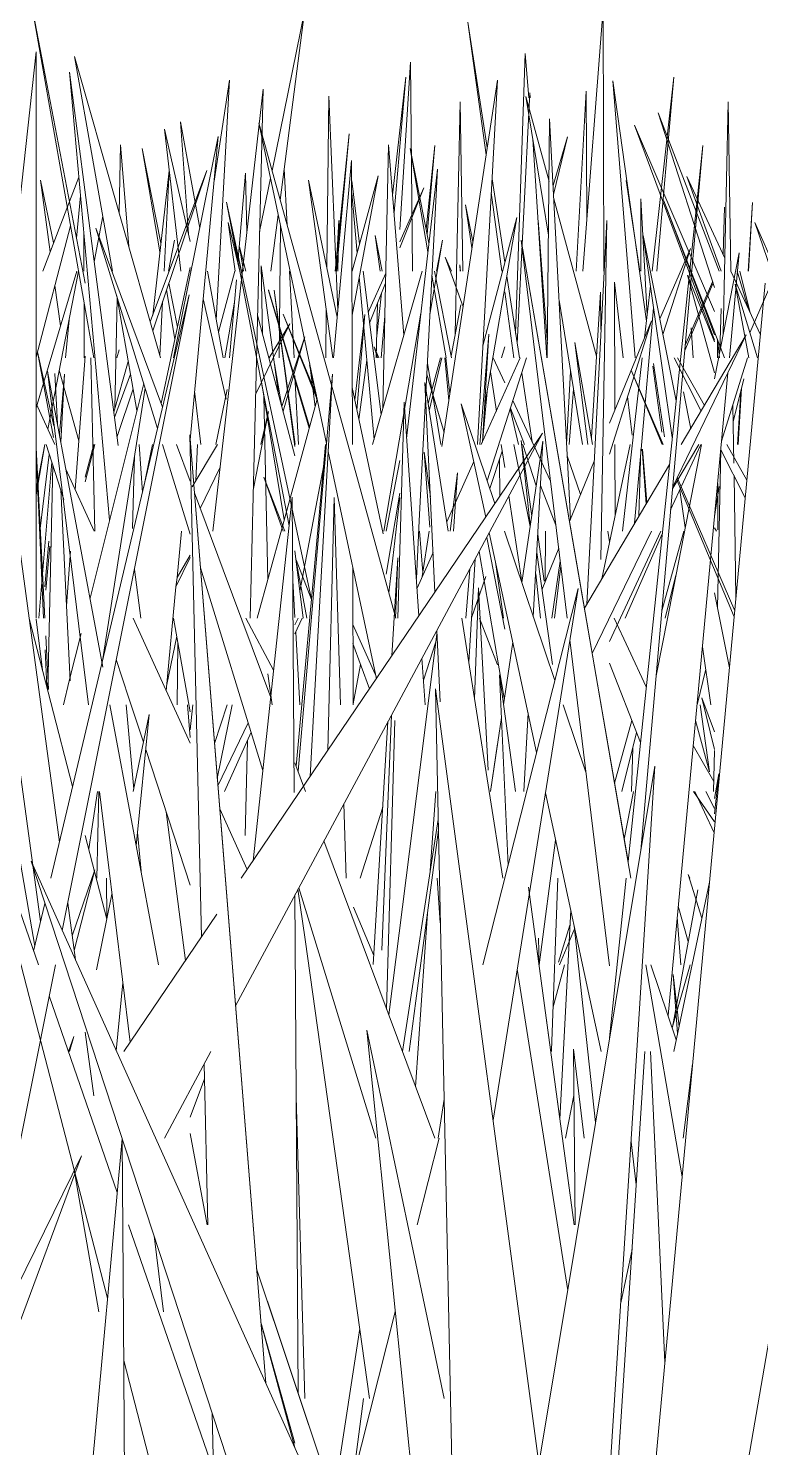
# Model space of a CAD drawing. Header units: millimetres. Extents: x -9575 to 27274, y -4387 to 11354.
# Drawn here: x -7176.93 to -7153.62, y 3070.5 to 3115.66 of the extents above; entities that cross this region are included whole.
import ezdxf

# ---------------------------------------------------------------- set-up
doc = ezdxf.new("R2010")
doc.units = ezdxf.units.MM
doc.layers.add('G-IMPT', color=8, linetype='Continuous', lineweight=9)

# ---------------------------------------------------------------- blocks, each defined once
blk = doc.blocks.new('Grass Array - 25_dwg-439225-North')
at = {"layer": 'G-IMPT'}
for p, q in [((-7169.172, 3111.126), (-7168.135, 3116.187)), ((-7168.913, 3110.194), (-7168.135, 3116.187)), ((-7158.634, 3116.294), (-7159.284, 3107.931)), ((-7158.634, 3116.294), (-7158.613, 3107.931)), ((-7162.323, 3111.867), (-7162.934, 3115.854)), ((-7162.358, 3111.635), (-7162.934, 3115.854)), ((-7161.418, 3105.953), (-7161.11, 3114.861)), ((-7161.002, 3113.449), (-7161.11, 3114.861)), ((-7164.759, 3114.584), (-7165.102, 3109.254)), ((-7164.759, 3114.584), (-7164.704, 3107.931)), ((-7164.704, 3107.931), (-7164.759, 3114.584)), ((-7157.613, 3105.172), (-7158.328, 3113.989)), ((-7158.328, 3113.989), (-7157.256, 3106.343)), ((-7167.428, 3108.047), (-7167.362, 3113.505)), ((-7167.075, 3106.687), (-7167.362, 3113.505)), ((-7160.962, 3113.603), (-7161.368, 3105.629)), ((-7160.372, 3109.072), (-7161.088, 3113.486)), ((-7160.355, 3110.789), (-7161.088, 3113.486)), ((-7160.962, 3113.603), (-7160.952, 3113.449)), ((-7160.952, 3113.449), (-7160.962, 3113.603)), ((-7159.491, 3107.931), (-7159.175, 3113.659)), ((-7159.153, 3109.618), (-7159.175, 3113.659)), ((-7156.884, 3112.972), (-7155.088, 3107.414)), ((-7156.884, 3112.972), (-7154.934, 3107.931)), ((-7154.934, 3107.931), (-7156.884, 3112.972)), ((-7172.076, 3107.931), (-7172.597, 3112.449)), ((-7171.781, 3108.879), (-7172.597, 3112.449)), ((-7171.836, 3109.121), (-7172.087, 3112.679)), ((-7171.473, 3109.296), (-7172.087, 3112.679)), ((-7167.16, 3107.931), (-7166.717, 3112.304)), ((-7167.118, 3107.931), (-7166.717, 3112.304)), ((-7160.869, 3112.135), (-7160.428, 3105.172)), ((-7160.428, 3105.172), (-7160.869, 3112.135)), ((-7173.049, 3106.321), (-7171.249, 3111.134)), ((-7172.969, 3106.038), (-7171.249, 3111.134)), ((-7170.26, 3108.198), (-7170.013, 3111.048)), ((-7169.978, 3109.158), (-7170.013, 3111.048)), ((-7176.468, 3107.931), (-7175.324, 3110.925)), ((-7169.567, 3109.198), (-7169.221, 3110.886)), ((-7166.637, 3110.81), (-7166.383, 3108.797)), ((-7166.383, 3108.797), (-7166.637, 3110.81)), ((-7165.102, 3108.679), (-7164.335, 3110.587)), ((-7165.102, 3108.868), (-7164.335, 3110.587)), ((-7161.764, 3108.217), (-7162.17, 3110.869)), ((-7154.879, 3107.931), (-7155.967, 3110.944)), ((-7154.758, 3108.341), (-7155.967, 3110.944)), ((-7166.636, 3110.411), (-7166.463, 3108.506)), ((-7161.853, 3107.931), (-7162.194, 3110.431)), ((-7158.844, 3105.23), (-7160.204, 3110.232)), ((-7154.013, 3107.931), (-7153.877, 3110.12)), ((-7154.006, 3107.931), (-7153.877, 3110.12)), ((-7169.207, 3107.931), (-7168.974, 3109.722)), ((-7162.807, 3108.671), (-7163.011, 3110.043)), ((-7162.776, 3108.873), (-7163.011, 3110.043)), ((-7176.68, 3105.196), (-7175.585, 3109.37)), ((-7170.346, 3107.931), (-7170.57, 3109.479)), ((-7170.196, 3107.931), (-7170.57, 3109.479)), ((-7160.406, 3105.608), (-7160.705, 3109.545)), ((-7163.091, 3106.792), (-7163.662, 3108.375)), ((-7163.459, 3107.931), (-7163.662, 3108.375)), ((-7156.83, 3106.42), (-7155.847, 3108.655)), ((-7156.73, 3105.917), (-7155.847, 3108.655)), ((-7176.681, 3103.58), (-7175.389, 3107.931)), ((-7176.309, 3102.902), (-7175.331, 3107.931)), ((-7170.724, 3105.172), (-7171.225, 3107.931)), ((-7166.274, 3107.931), (-7165.699, 3103.366)), ((-7165.699, 3103.366), (-7166.274, 3107.931)), ((-7166.108, 3106.615), (-7165.55, 3107.866)), ((-7163.173, 3107.931), (-7163.194, 3108.129)), ((-7163.188, 3107.931), (-7163.194, 3108.129)), ((-7153.627, 3105.908), (-7154.567, 3107.931)), ((-7170.523, 3105.172), (-7170.307, 3107.661)), ((-7166.395, 3107.756), (-7165.924, 3102.579)), ((-7166.066, 3106.281), (-7165.557, 3107.549)), ((-7161.298, 3105.172), (-7161.697, 3107.777)), ((-7156.032, 3105.405), (-7155.135, 3107.559)), ((-7156.015, 3105.603), (-7155.146, 3107.593)), ((-7170.632, 3103.859), (-7171.363, 3107.055)), ((-7167.987, 3102.936), (-7169.287, 3107.312)), ((-7167.974, 3102.986), (-7169.284, 3107.339)), ((-7168.443, 3102.357), (-7169.109, 3107.322)), ((-7168.439, 3102.413), (-7169.109, 3107.322)), ((-7161.477, 3105.172), (-7161.764, 3107.279)), ((-7159.291, 3102.413), (-7160.037, 3107.009)), ((-7159.004, 3102.634), (-7158.718, 3107.268)), ((-7158.701, 3106.076), (-7158.718, 3107.268)), ((-7167.761, 3103.99), (-7168.822, 3106.564)), ((-7167.737, 3103.849), (-7168.822, 3106.564)), ((-7167.463, 3105.172), (-7167.444, 3106.696)), ((-7165.817, 3106.902), (-7165.853, 3105.172)), ((-7168.859, 3103.621), (-7168.127, 3105.846)), ((-7168.821, 3103.476), (-7168.127, 3105.846)), ((-7176.632, 3105.361), (-7176.129, 3102.637)), ((-7176.632, 3105.361), (-7176.12, 3103.015)), ((-7176.12, 3103.015), (-7176.632, 3105.361)), ((-7165.916, 3105.529), (-7165.817, 3105.172)), ((-7165.916, 3105.529), (-7165.777, 3105.172)), ((-7164.202, 3103.719), (-7163.81, 3105.172)), ((-7164.166, 3103.488), (-7163.765, 3105.172)), ((-7163.54, 3103.82), (-7163.67, 3105.172)), ((-7163.508, 3104.033), (-7163.64, 3105.172)), ((-7167.741, 3103.835), (-7167.983, 3104.954)), ((-7166.154, 3105.105), (-7166.404, 3103.21)), ((-7163.794, 3102.413), (-7164.227, 3105.005)), ((-7162.032, 3103.482), (-7162.218, 3104.729)), ((-7159.796, 3102.413), (-7159.668, 3104.734)), ((-7157.055, 3104.91), (-7156.759, 3102.804)), ((-7174.187, 3103.28), (-7173.674, 3104.65)), ((-7160.888, 3102.497), (-7161.224, 3104.687)), ((-7154.149, 3104.507), (-7154.493, 3103.134)), ((-7174.106, 3102.666), (-7173.593, 3104.188)), ((-7171.439, 3102.413), (-7171.636, 3104.117)), ((-7170.597, 3104.17), (-7170.957, 3102.413)), ((-7159.714, 3102.413), (-7159.577, 3104.173)), ((-7154.356, 3102.413), (-7154.251, 3104.101)), ((-7154.33, 3102.413), (-7154.225, 3104.204)), ((-7161.322, 3102.413), (-7161.589, 3103.546)), ((-7176.682, 3100.983), (-7176.404, 3102.413)), ((-7176.416, 3102.352), (-7176.682, 3100.817)), ((-7176.401, 3096.895), (-7176.681, 3102.31)), ((-7176.442, 3096.895), (-7176.681, 3102.176)), ((-7176.563, 3099.654), (-7176.262, 3102.102)), ((-7171.594, 3101.268), (-7171.541, 3102.413)), ((-7161.842, 3102.206), (-7162.236, 3101.013)), ((-7161.764, 3101.686), (-7161.873, 3102.413)), ((-7160.956, 3099.811), (-7161.478, 3102.413)), ((-7160.761, 3101.105), (-7161.185, 3102.413)), ((-7159.352, 3100.821), (-7159.781, 3102.056)), ((-7157.239, 3100.567), (-7157.377, 3102.27)), ((-7176.593, 3096.895), (-7176.182, 3101.857)), ((-7161.221, 3098.045), (-7161.629, 3100.779)), ((-7155.088, 3100.13), (-7154.937, 3101.075)), ((-7160.711, 3099.555), (-7160.507, 3098.063)), ((-7161.808, 3096.895), (-7162.059, 3098.67)), ((-7162.82, 3096.896), (-7162.366, 3098.216)), ((-7162.569, 3096.895), (-7161.99, 3095.401)), ((-7176.283, 3094.618), (-7176.372, 3096.333)), ((-7172.205, 3096.316), (-7172.521, 3094.778)), ((-7176.396, 3095.88), (-7176.344, 3094.717)), ((-7155.246, 3092.004), (-7155.545, 3094.136)), ((-7155.689, 3093.632), (-7155.246, 3092.004))]:
    blk.add_line(p, q, dxfattribs=at)
blk = doc.blocks.new('Grass Array - 25_dwg-V17-North')
at = {"layer": 'G-IMPT'}
for p, q in [((-7167.137, 3108.162), (-7166.717, 3112.304)), ((-7167.118, 3107.931), (-7166.717, 3112.304)), ((-7154.013, 3107.931), (-7153.877, 3110.12)), ((-7154.006, 3107.931), (-7153.877, 3110.12)), ((-7167.987, 3102.936), (-7169.287, 3107.312)), ((-7167.974, 3102.986), (-7169.284, 3107.339)), ((-7168.932, 3106.003), (-7169.109, 3107.322)), ((-7168.932, 3106.024), (-7169.109, 3107.322)), ((-7176.567, 3099.654), (-7176.633, 3101.1)), ((-7176.55, 3099.764), (-7176.622, 3101.162))]:
    blk.add_line(p, q, dxfattribs=at)
blk = doc.blocks.new('Grass Array - Grass Array-440235-North')
for name in ['Grass Array - 25_dwg-439225-North', 'Grass Array - 25_dwg-V17-North']:
    blk.add_blockref(name, (0, 0))
blk = doc.blocks.new('Grass Array - 25_dwg-V27-North')
at = {"layer": 'G-IMPT'}
for p in [(-7170.245, 3108.379), (-7170.256, 3108.253)]:
    blk.add_line(p, (-7170.618, 3110.127), dxfattribs=at)
blk = doc.blocks.new('Grass Array - 25_dwg-V31-North')
at = {"layer": 'G-IMPT'}
for p, q in [((-7170.149, 3107.931), (-7170.618, 3110.127)), ((-7170.193, 3107.931), (-7170.618, 3110.127)), ((-7163.695, 3102.798), (-7164.245, 3104.653)), ((-7163.695, 3102.794), (-7164.245, 3104.649))]:
    blk.add_line(p, q, dxfattribs=at)
blk = doc.blocks.new('Grass Array - 25_dwg-V35-North')
at = {"layer": 'G-IMPT'}
for p, q in [((-7170.149, 3107.931), (-7170.618, 3110.127)), ((-7170.193, 3107.931), (-7170.618, 3110.127)), ((-7163.695, 3102.798), (-7164.245, 3104.653)), ((-7163.695, 3102.794), (-7164.245, 3104.649))]:
    blk.add_line(p, q, dxfattribs=at)
blk = doc.blocks.new('Grass Array - Grass Array-440908-North')
for name in ['Grass Array - 25_dwg-V27-North', 'Grass Array - 25_dwg-V31-North', 'Grass Array - 25_dwg-V35-North', 'Grass Array - 25_dwg-V35-North']:
    blk.add_blockref(name, (0, 0))
blk = doc.blocks.new('Grass Array - 25_dwg-V41-North')
at = {"layer": 'G-IMPT'}
for p, q in [((-7170.529, 3114.01), (-7171.016, 3110.793)), ((-7170.945, 3106.387), (-7170.529, 3114.01)), ((-7165.333, 3110.353), (-7164.91, 3114.101)), ((-7165.289, 3109.8), (-7164.91, 3114.101)), ((-7163.339, 3105.935), (-7163.183, 3113.324)), ((-7163.098, 3107.931), (-7163.183, 3113.324)), ((-7155.088, 3106.651), (-7157.629, 3112.581)), ((-7155.088, 3105.741), (-7157.629, 3112.581)), ((-7173.991, 3111.951), (-7174.038, 3109.789)), ((-7174.038, 3109.789), (-7173.991, 3111.951)), ((-7173.991, 3111.951), (-7173.731, 3108.713)), ((-7164.267, 3109.267), (-7163.989, 3111.932)), ((-7164.236, 3109.112), (-7163.989, 3111.932)), ((-7160.226, 3110.662), (-7159.764, 3112.205)), ((-7160.211, 3110.372), (-7159.764, 3112.205)), ((-7172.709, 3108.818), (-7173.303, 3111.84)), ((-7172.74, 3108.548), (-7173.303, 3111.84)), ((-7172.97, 3106.533), (-7172.445, 3111.128)), ((-7172.606, 3107.931), (-7172.443, 3111.109)), ((-7168.784, 3111.192), (-7168.69, 3109.39)), ((-7176.546, 3110.827), (-7176.231, 3108.55)), ((-7176.546, 3110.827), (-7176.124, 3108.831)), ((-7157.897, 3110.812), (-7157.466, 3107.931)), ((-7175.395, 3108.979), (-7175.271, 3110.334)), ((-7157.435, 3107.931), (-7157.434, 3110.234)), ((-7157.233, 3106.54), (-7157.434, 3110.234)), ((-7155.088, 3105.903), (-7156.698, 3110.168)), ((-7154.765, 3105.172), (-7156.698, 3110.168)), ((-7174.835, 3108.233), (-7174.561, 3109.682)), ((-7154.817, 3108.469), (-7154.769, 3109.972)), ((-7168.899, 3109.366), (-7168.94, 3105.172)), ((-7167.13, 3108.01), (-7167.05, 3109.542)), ((-7167.079, 3107.931), (-7167.05, 3109.542)), ((-7153.268, 3107.931), (-7153.804, 3109.475)), ((-7153.13, 3107.969), (-7153.804, 3109.475)), ((-7175.159, 3107.931), (-7175.163, 3109.125)), ((-7172.471, 3107.931), (-7172.28, 3108.923)), ((-7165.662, 3107.931), (-7165.889, 3109.069)), ((-7165.725, 3107.931), (-7165.889, 3109.069)), ((-7170.874, 3105.995), (-7170.361, 3107.931)), ((-7168.615, 3107.931), (-7168.472, 3105.172)), ((-7154.021, 3106.755), (-7154.362, 3107.931)), ((-7153.949, 3106.601), (-7154.276, 3107.931)), ((-7176.082, 3107.475), (-7175.905, 3106.194)), ((-7172.183, 3106.146), (-7172.459, 3107.548)), ((-7155.088, 3104.702), (-7155.947, 3107.802)), ((-7155.088, 3105.685), (-7155.947, 3107.802)), ((-7174.098, 3107.05), (-7174.173, 3103.561)), ((-7174.173, 3103.561), (-7174.098, 3107.05)), ((-7172.744, 3105.252), (-7172.656, 3106.964)), ((-7172.264, 3105.766), (-7172.532, 3107.333)), ((-7165.838, 3105.875), (-7165.686, 3107.228)), ((-7175.152, 3105.172), (-7175.157, 3106.945)), ((-7170.673, 3105.172), (-7170.369, 3106.949)), ((-7163.157, 3106.863), (-7163.475, 3105.24)), ((-7154.918, 3105.377), (-7154.873, 3106.749)), ((-7175.743, 3105.172), (-7175.633, 3106.381)), ((-7165.696, 3105.172), (-7165.579, 3106.496)), ((-7155.769, 3105.172), (-7155.829, 3106.132)), ((-7154.993, 3105.172), (-7154.995, 3105.77)), ((-7154.929, 3105.172), (-7154.995, 3105.77)), ((-7161.871, 3105.172), (-7161.764, 3105.529)), ((-7175.943, 3104.783), (-7175.32, 3102.535)), ((-7174.208, 3103.44), (-7173.746, 3105.054)), ((-7169.094, 3104.986), (-7168.861, 3103.627)), ((-7168.861, 3103.627), (-7169.094, 3104.986)), ((-7167.8, 3103.619), (-7167.982, 3105.034)), ((-7157.028, 3104.994), (-7156.678, 3102.657)), ((-7175.94, 3102.737), (-7175.773, 3104.651)), ((-7175.894, 3102.492), (-7175.773, 3104.651)), ((-7168.443, 3104.603), (-7168.329, 3102.413)), ((-7162.475, 3102.494), (-7162.325, 3104.105)), ((-7155.845, 3102.919), (-7156.074, 3104.093)), ((-7173.615, 3099.744), (-7173.548, 3102.066)), ((-7173.299, 3100.893), (-7173.405, 3102.413)), ((-7161.922, 3100.761), (-7161.936, 3101.925)), ((-7154.98, 3099.704), (-7154.983, 3101.176)), ((-7176.276, 3099.338), (-7176.409, 3097.885)), ((-7176.372, 3097.786), (-7176.25, 3099.184))]:
    blk.add_line(p, q, dxfattribs=at)
blk = doc.blocks.new('Grass Array - Grass Array-V47-North')
blk.add_blockref('Grass Array - 25_dwg-V41-North', (0, 0))
blk = doc.blocks.new('Grass Array - 25_dwg-V48-North')
at = {"layer": 'G-IMPT'}
for p, q in [((-7175.119, 3107.545), (-7176.822, 3116.378)), ((-7174.844, 3105.172), (-7176.822, 3116.378)), ((-7177.875, 3104.032), (-7176.677, 3114.915)), ((-7176.683, 3096.895), (-7176.677, 3114.915)), ((-7174.253, 3107.931), (-7175.458, 3114.766)), ((-7172.721, 3105.172), (-7175.458, 3114.766)), ((-7175.624, 3114.264), (-7174.344, 3100.011)), ((-7175.624, 3114.264), (-7174.069, 3102.384)), ((-7161.999, 3114.01), (-7163.763, 3102.357)), ((-7162.631, 3102.413), (-7161.999, 3114.01)), ((-7157.076, 3107.931), (-7156.38, 3114.101)), ((-7156.923, 3107.931), (-7156.38, 3114.101)), ((-7169.457, 3113.723), (-7171.061, 3099.654)), ((-7169.457, 3113.723), (-7169.739, 3102.065)), ((-7154.809, 3105.935), (-7154.653, 3113.324)), ((-7154.568, 3107.931), (-7154.653, 3113.324)), ((-7169.596, 3112.656), (-7167.435, 3102.449)), ((-7169.596, 3112.656), (-7166.421, 3101.204)), ((-7160.336, 3112.781), (-7160.41, 3105.172)), ((-7160.336, 3112.781), (-7159.74, 3101.278)), ((-7175.939, 3089.763), (-7178.972, 3112.122)), ((-7172.304, 3105.172), (-7170.883, 3112.222)), ((-7171.781, 3102.56), (-7170.883, 3112.222)), ((-7165.461, 3111.951), (-7165.643, 3103.561)), ((-7165.643, 3103.561), (-7165.461, 3111.951)), ((-7165.461, 3111.951), (-7164.975, 3105.894)), ((-7157.84, 3089.144), (-7155.459, 3111.932)), ((-7156.453, 3100.62), (-7155.459, 3111.932)), ((-7164.179, 3108.818), (-7164.773, 3111.84)), ((-7164.21, 3108.548), (-7164.773, 3111.84)), ((-7167.213, 3105.172), (-7166.639, 3111.456)), ((-7166.615, 3102.413), (-7166.639, 3111.456)), ((-7164.889, 3102.606), (-7163.909, 3111.176)), ((-7164.485, 3099.984), (-7163.909, 3111.176)), ((-7168.016, 3110.827), (-7167.233, 3105.172)), ((-7168.016, 3110.827), (-7167.094, 3106.471)), ((-7166.626, 3106.53), (-7165.789, 3110.97)), ((-7166.62, 3107.931), (-7165.789, 3110.97)), ((-7167.916, 3097.484), (-7170.618, 3110.127)), ((-7168.626, 3099.825), (-7170.618, 3110.127)), ((-7174.779, 3109.305), (-7172.817, 3102.928)), ((-7174.779, 3109.305), (-7172.656, 3103.604)), ((-7162.46, 3105.554), (-7161.378, 3109.644)), ((-7162.406, 3103.628), (-7161.378, 3109.644)), ((-7159.156, 3097.333), (-7158.52, 3109.542)), ((-7158.711, 3098.752), (-7158.52, 3109.542)), ((-7164.147, 3106.556), (-7163.75, 3108.923)), ((-7163.941, 3107.931), (-7163.75, 3108.923)), ((-7161.24, 3108.916), (-7159.775, 3096.895)), ((-7161.24, 3108.916), (-7159.349, 3097.92)), ((-7157.75, 3088.618), (-7161.24, 3108.916)), ((-7156.308, 3103.804), (-7157.359, 3109.069)), ((-7156.43, 3102.635), (-7157.359, 3109.069)), ((-7170.208, 3108.704), (-7170.082, 3107.931)), ((-7170.208, 3108.704), (-7170.003, 3107.931)), ((-7170.003, 3107.931), (-7170.208, 3108.704)), ((-7154.303, 3108.514), (-7155.088, 3104.509)), ((-7154.303, 3108.514), (-7154.614, 3105.172)), ((-7172.698, 3103.716), (-7171.781, 3108.046)), ((-7171.784, 3107.931), (-7171.781, 3107.956)), ((-7168.963, 3104.013), (-7169.515, 3108.1)), ((-7169.47, 3105.922), (-7169.515, 3108.1)), ((-7165.972, 3102.413), (-7164.391, 3107.931)), ((-7163.462, 3105.172), (-7164.004, 3107.931)), ((-7163.632, 3105.172), (-7164.083, 3107.806)), ((-7158.821, 3049.993), (-7153.475, 3107.545)), ((-7158.262, 3103.494), (-7158.274, 3107.583)), ((-7157.995, 3105.172), (-7158.274, 3107.583)), ((-7157.315, 3105.813), (-7157.128, 3107.47)), ((-7154.432, 3107.513), (-7153.993, 3105.172)), ((-7154.432, 3107.513), (-7153.719, 3105.172)), ((-7153.719, 3105.172), (-7154.432, 3107.513)), ((-7153.963, 3105.97), (-7153.322, 3107.436)), ((-7175.85, 3086.951), (-7171.81, 3107.174)), ((-7174.284, 3096.742), (-7171.81, 3107.174)), ((-7173.471, 3103.498), (-7174.114, 3107.145)), ((-7169.631, 3106.529), (-7168.443, 3102.051)), ((-7168.443, 3102.051), (-7169.631, 3106.529)), ((-7166.536, 3103.837), (-7166.221, 3106.556)), ((-7166.468, 3103.511), (-7166.221, 3106.556)), ((-7165.615, 3099.654), (-7164.432, 3106.598)), ((-7157.422, 3102.27), (-7157.026, 3106.762)), ((-7169.691, 3104.028), (-7168.61, 3106.26)), ((-7169.261, 3105.172), (-7168.61, 3106.26)), ((-7158.426, 3102.112), (-7157.097, 3106.347)), ((-7158.426, 3103.09), (-7157.097, 3106.347)), ((-7162.554, 3102.413), (-7162.266, 3105.922)), ((-7162.476, 3102.49), (-7162.266, 3105.922)), ((-7159.115, 3102.413), (-7159.533, 3105.667)), ((-7159.533, 3105.667), (-7158.966, 3102.413)), ((-7156.413, 3101.07), (-7154.075, 3105.905)), ((-7156.145, 3102.413), (-7154.075, 3105.905)), ((-7175.437, 3100.978), (-7175.119, 3105.223)), ((-7174.813, 3099.654), (-7174.943, 3105.172)), ((-7174.11, 3105.172), (-7174.041, 3105.431)), ((-7174.107, 3105.172), (-7174.041, 3105.431)), ((-7162.511, 3102.413), (-7161.276, 3105.172)), ((-7162.321, 3101.261), (-7161.069, 3105.172)), ((-7162.134, 3105.172), (-7161.764, 3104.378)), ((-7158.011, 3099.654), (-7157.388, 3105.172)), ((-7155.512, 3103.481), (-7156.371, 3105.172)), ((-7155.405, 3103.662), (-7156.261, 3105.172)), ((-7154.861, 3102.527), (-7154.032, 3105.172)), ((-7174.555, 3095.328), (-7176.315, 3104.745)), ((-7176.315, 3104.745), (-7175.009, 3094.136)), ((-7156.752, 3102.413), (-7157.742, 3104.78)), ((-7156.723, 3102.413), (-7157.742, 3104.78)), ((-7176.722, 3086.458), (-7179.854, 3104.308)), ((-7176.002, 3103.069), (-7176.082, 3104.679)), ((-7174.966, 3097.527), (-7173.256, 3104.358)), ((-7169.505, 3104.413), (-7168.785, 3100.021)), ((-7168.344, 3092.023), (-7167.243, 3104.651)), ((-7167.818, 3094.394), (-7167.243, 3104.651)), ((-7163.985, 3097.717), (-7164.308, 3104.387)), ((-7163.562, 3099.654), (-7164.308, 3104.387)), ((-7163.695, 3102.798), (-7164.245, 3104.653)), ((-7163.695, 3102.794), (-7164.245, 3104.649)), ((-7154.658, 3104.699), (-7156.564, 3084.245)), ((-7174.569, 3095.536), (-7173.212, 3104.213)), ((-7169.31, 3098.105), (-7169.43, 3103.952)), ((-7168.863, 3099.735), (-7167.734, 3103.862)), ((-7166.62, 3104.23), (-7165.635, 3099.579)), ((-7161.503, 3103.816), (-7160.305, 3101.245)), ((-7157.711, 3102.712), (-7157.853, 3103.94)), ((-7176.087, 3102.413), (-7176.681, 3103.723)), ((-7169.764, 3101.015), (-7169.28, 3103.467)), ((-7169.532, 3102.413), (-7169.28, 3103.467)), ((-7165.166, 3096.895), (-7164.969, 3103.764)), ((-7164.495, 3096.964), (-7164.969, 3103.764)), ((-7162.369, 3100.103), (-7163.149, 3103.71)), ((-7162.075, 3100.536), (-7163.149, 3103.71)), ((-7161.131, 3102.413), (-7161.581, 3103.57)), ((-7154.473, 3101.826), (-7154.501, 3103.673)), ((-7171.791, 3102.728), (-7171.422, 3086.741)), ((-7171.791, 3102.728), (-7171.007, 3092.94)), ((-7169.374, 3072.552), (-7171.791, 3102.728)), ((-7170.151, 3088.618), (-7160.56, 3102.772)), ((-7165.947, 3092.733), (-7160.56, 3102.772)), ((-7160.906, 3100.141), (-7161.244, 3102.54)), ((-7160.95, 3099.85), (-7161.244, 3102.54)), ((-7160.548, 3102.523), (-7161.225, 3098.021)), ((-7161.225, 3098.021), (-7160.548, 3102.523)), ((-7160.548, 3102.523), (-7160.855, 3096.929)), ((-7176.537, 3087.241), (-7178.581, 3102.002)), ((-7175.794, 3100.67), (-7176.364, 3102.413)), ((-7175.119, 3101.382), (-7174.844, 3102.413)), ((-7175.119, 3101.225), (-7174.814, 3102.413)), ((-7173.267, 3101.03), (-7172.974, 3102.413)), ((-7172.658, 3102.413), (-7171.781, 3099.561)), ((-7172.213, 3102.413), (-7171.781, 3101.252)), ((-7171.713, 3101.07), (-7170.91, 3102.413)), ((-7169.863, 3096.895), (-7169.739, 3102.065)), ((-7167.671, 3100.161), (-7167.465, 3102.413)), ((-7167.381, 3102.194), (-7165.85, 3094.964)), ((-7164.132, 3100.749), (-7164.328, 3102.168)), ((-7164.151, 3099.782), (-7164.328, 3102.168)), ((-7158.677, 3098.143), (-7157.774, 3102.413)), ((-7158.251, 3100.155), (-7158.258, 3102.413)), ((-7157.422, 3102.27), (-7157.629, 3099.909)), ((-7157.491, 3100.142), (-7157.434, 3102.27)), ((-7157.262, 3100.529), (-7157.393, 3102.27)), ((-7156.484, 3100.334), (-7155.518, 3102.413)), ((-7156.417, 3101.022), (-7155.584, 3102.413)), ((-7155.499, 3102.413), (-7156.395, 3097.843)), ((-7154.993, 3097.215), (-7154.886, 3102.25)), ((-7154.109, 3100.722), (-7154.886, 3102.251)), ((-7154.057, 3101.286), (-7154.696, 3102.413)), ((-7176.31, 3094.618), (-7176.148, 3101.755)), ((-7174.837, 3099.654), (-7175.733, 3101.632)), ((-7171.457, 3100.383), (-7170.83, 3101.677)), ((-7168.282, 3097.745), (-7167.525, 3101.759)), ((-7165.536, 3099.654), (-7165.102, 3101.902)), ((-7163.61, 3099.958), (-7162.752, 3101.874)), ((-7159.701, 3099.966), (-7158.92, 3101.882)), ((-7159.228, 3097.213), (-7156.52, 3101.781)), ((-7169.436, 3101.381), (-7168.822, 3099.654)), ((-7169.436, 3101.381), (-7168.762, 3099.654)), ((-7165.227, 3096.895), (-7166.421, 3101.204)), ((-7163.506, 3099.654), (-7163.27, 3101.51)), ((-7163.397, 3099.654), (-7163.27, 3101.51)), ((-7160.136, 3099.854), (-7160.625, 3101.113)), ((-7159.676, 3100.028), (-7159.74, 3101.278)), ((-7154.461, 3096.938), (-7156.293, 3101.318)), ((-7154.444, 3097.119), (-7156.271, 3101.364)), ((-7154.466, 3101.425), (-7154.405, 3097.533)), ((-7175.594, 3094.892), (-7175.898, 3100.989)), ((-7171.643, 3100.882), (-7170.729, 3098.427)), ((-7169.776, 3089.172), (-7168.527, 3100.743)), ((-7168.464, 3091.343), (-7168.527, 3100.743)), ((-7167.391, 3092.69), (-7167.199, 3100.734)), ((-7166.989, 3094.136), (-7167.199, 3100.734)), ((-7165.534, 3098.293), (-7165.102, 3100.866)), ((-7165.449, 3097.698), (-7165.102, 3100.735)), ((-7156.017, 3099.772), (-7156.19, 3100.967)), ((-7156.453, 3100.62), (-7157.431, 3089.496)), ((-7168.863, 3099.735), (-7169.641, 3096.895)), ((-7167.671, 3100.161), (-7168.401, 3092.176)), ((-7164.578, 3098.157), (-7164.485, 3099.984)), ((-7155.026, 3099.654), (-7155.088, 3099.768)), ((-7172.187, 3098.183), (-7172.05, 3099.654)), ((-7164.474, 3099.654), (-7164.369, 3098.342)), ((-7164.388, 3098.219), (-7164.171, 3099.654)), ((-7161.764, 3096.543), (-7162.338, 3099.459)), ((-7160.749, 3092.618), (-7162.26, 3099.603)), ((-7160.17, 3094.905), (-7161.777, 3099.654)), ((-7160.464, 3099.654), (-7160.479, 3098.059)), ((-7158.979, 3095.765), (-7157.098, 3099.654)), ((-7158.485, 3099.654), (-7158.426, 3099.319)), ((-7158.426, 3096.152), (-7156.799, 3099.654)), ((-7157.927, 3096.895), (-7156.748, 3099.593)), ((-7156.76, 3097.12), (-7156.063, 3099.654)), ((-7175.713, 3097.288), (-7175.583, 3099.024)), ((-7172.187, 3098.183), (-7171.781, 3098.894)), ((-7168.176, 3096.895), (-7168.443, 3099.036)), ((-7164.557, 3097.843), (-7164.046, 3098.983)), ((-7162.577, 3099.012), (-7161.778, 3094.34)), ((-7160.241, 3095.42), (-7160.742, 3098.98)), ((-7160.578, 3097.816), (-7160.046, 3099.12)), ((-7173.351, 3096.895), (-7173.554, 3098.444)), ((-7172.23, 3097.891), (-7171.781, 3098.821)), ((-7171.451, 3098.49), (-7169.466, 3092.039)), ((-7169.215, 3094.362), (-7170.729, 3098.427)), ((-7168.406, 3098.744), (-7167.916, 3097.488)), ((-7168.387, 3098.593), (-7168.059, 3096.895)), ((-7166.593, 3094.136), (-7166.605, 3098.528)), ((-7165.354, 3095.697), (-7165.165, 3098.805)), ((-7165.244, 3096.895), (-7165.165, 3098.805)), ((-7163.008, 3096.895), (-7162.88, 3098.448)), ((-7162.906, 3095.49), (-7162.705, 3098.775)), ((-7160.265, 3096.895), (-7159.995, 3098.7)), ((-7160.177, 3096.895), (-7159.978, 3098.557)), ((-7172.23, 3097.891), (-7172.187, 3098.183)), ((-7168.443, 3096.913), (-7168.509, 3098.092)), ((-7160.627, 3096.895), (-7160.78, 3098.297)), ((-7156.655, 3096.895), (-7156.314, 3098.257)), ((-7172.23, 3097.891), (-7172.539, 3094.582)), ((-7162.723, 3094.327), (-7162.604, 3097.851)), ((-7162.287, 3092.053), (-7162.604, 3097.851)), ((-7162.46, 3085.859), (-7159.43, 3097.831)), ((-7160.862, 3088.881), (-7159.43, 3097.831)), ((-7157.84, 3089.144), (-7159.349, 3097.92)), ((-7156.942, 3095.058), (-7156.395, 3097.843)), ((-7154.612, 3095.308), (-7155.088, 3097.694)), ((-7175.52, 3091.53), (-7176.905, 3096.883)), ((-7176.479, 3095.239), (-7176.683, 3096.86)), ((-7174.284, 3096.742), (-7176.21, 3088.618)), ((-7171.781, 3092.909), (-7173.587, 3096.895)), ((-7171.781, 3093.906), (-7172.307, 3096.895)), ((-7169.121, 3095.234), (-7170.002, 3096.895)), ((-7168.443, 3096.68), (-7168.339, 3096.895)), ((-7168.443, 3096.388), (-7168.216, 3096.895)), ((-7165.89, 3095.111), (-7166.6, 3096.686)), ((-7161.824, 3088.618), (-7163.128, 3096.895)), ((-7158.28, 3096.895), (-7157.823, 3095.915)), ((-7175.625, 3094.892), (-7175.248, 3096.401)), ((-7168.286, 3094.136), (-7168.416, 3096.447)), ((-7164.468, 3092.065), (-7163.921, 3096.383)), ((-7163.963, 3096.132), (-7164.352, 3094.916)), ((-7163.816, 3094.223), (-7163.926, 3096.498)), ((-7161.509, 3096.129), (-7161.809, 3094.136)), ((-7161.809, 3094.136), (-7161.509, 3096.129)), ((-7159.691, 3096.201), (-7158.426, 3085.827)), ((-7172.189, 3094.136), (-7172.167, 3096.096)), ((-7166.067, 3094.645), (-7166.599, 3096.082)), ((-7157.259, 3094.704), (-7157.823, 3095.915)), ((-7155.47, 3095.983), (-7155.204, 3094.136)), ((-7173.727, 3094.346), (-7174.128, 3095.572)), ((-7166.594, 3094.163), (-7166.352, 3095.416)), ((-7164.298, 3094.136), (-7164.401, 3095.614)), ((-7157.444, 3092.935), (-7158.426, 3095.46)), ((-7155.642, 3094.136), (-7155.366, 3095.264)), ((-7175.625, 3094.892), (-7175.814, 3094.136)), ((-7169.172, 3094.136), (-7169.309, 3095.115)), ((-7161.93, 3095.087), (-7161.66, 3089.018)), ((-7161.93, 3095.087), (-7161.426, 3091.377)), ((-7161.426, 3091.377), (-7161.93, 3095.087)), ((-7173.727, 3094.346), (-7173.268, 3092.943)), ((-7167.818, 3094.394), (-7167.961, 3091.849)), ((-7163.215, 3058.859), (-7163.972, 3094.641)), ((-7162.866, 3086.371), (-7163.972, 3094.641)), ((-7155.088, 3092.709), (-7155.493, 3094.353)), ((-7155.088, 3093.278), (-7155.493, 3094.353)), ((-7174.332, 3094.136), (-7172.785, 3085.859)), ((-7173.817, 3094.136), (-7173.576, 3091.451)), ((-7171.781, 3093.095), (-7171.867, 3094.136)), ((-7171.689, 3094.136), (-7171.781, 3093.334)), ((-7171.003, 3092.901), (-7170.596, 3094.136)), ((-7170.915, 3091.79), (-7170.437, 3094.136)), ((-7161.022, 3093.881), (-7161.16, 3091.377)), ((-7159.845, 3093.943), (-7159.91, 3094.136)), ((-7159.845, 3093.943), (-7159.174, 3091.959)), ((-7173.086, 3093.83), (-7173.592, 3091.377)), ((-7173.493, 3089.649), (-7173.086, 3093.83)), ((-7170.896, 3091.558), (-7169.935, 3093.564)), ((-7165.95, 3085.873), (-7165.481, 3093.602)), ((-7165.531, 3089.954), (-7165.372, 3093.805)), ((-7165.26, 3093.638), (-7165.524, 3084.447)), ((-7162.223, 3091.377), (-7161.87, 3093.729)), ((-7157.718, 3093.639), (-7158.269, 3091.636)), ((-7170.682, 3091.377), (-7169.841, 3093.259)), ((-7170.03, 3089.97), (-7169.957, 3092.999)), ((-7158.033, 3091.377), (-7157.566, 3093.248)), ((-7173.194, 3092.716), (-7171.781, 3088.392)), ((-7169.374, 3072.552), (-7171.007, 3092.94)), ((-7165.947, 3092.733), (-7170.335, 3084.556)), ((-7162.223, 3091.377), (-7161.995, 3092.896)), ((-7157.727, 3091.377), (-7157.69, 3092.752)), ((-7155.109, 3091.695), (-7155.763, 3092.841)), ((-7155.116, 3091.377), (-7155.088, 3092.676)), ((-7176.742, 3084.24), (-7178.821, 3092.24)), ((-7176.608, 3085.859), (-7178.821, 3092.24)), ((-7168.104, 3091.377), (-7168.443, 3092.287)), ((-7164.468, 3092.065), (-7165.457, 3084.269)), ((-7162.625, 3058.27), (-7156.983, 3092.185)), ((-7157.485, 3084.304), (-7156.983, 3092.185)), ((-7155.088, 3090.665), (-7154.945, 3091.934)), ((-7155.088, 3091.153), (-7154.945, 3091.934)), ((-7175.007, 3089.547), (-7174.729, 3091.377)), ((-7174.745, 3088.618), (-7174.689, 3091.377)), ((-7174.669, 3091.377), (-7173.687, 3083.4)), ((-7164.134, 3088.859), (-7163.962, 3091.377)), ((-7158.69, 3083.1), (-7160.47, 3091.328)), ((-7157.962, 3089.853), (-7157.663, 3091.377)), ((-7155.088, 3090.406), (-7155.754, 3091.377)), ((-7155.099, 3090.065), (-7155.71, 3091.377)), ((-7155.088, 3090.831), (-7155.363, 3091.377)), ((-7171.925, 3085.999), (-7172.544, 3090.728)), ((-7169.962, 3088.896), (-7170.837, 3090.827)), ((-7166.813, 3088.618), (-7166.888, 3090.98)), ((-7165.647, 3090.874), (-7166.369, 3088.618)), ((-7165.021, 3083.1), (-7163.884, 3090.481)), ((-7174.429, 3087.313), (-7175.119, 3089.98)), ((-7173.452, 3090.072), (-7173.341, 3088.835)), ((-7163.995, 3080.341), (-7167.518, 3089.805)), ((-7165.531, 3089.954), (-7165.681, 3086.327)), ((-7164.592, 3084.715), (-7163.877, 3090.152)), ((-7160.145, 3089.825), (-7160.671, 3085.859)), ((-7163.323, 3048), (-7176.842, 3089.156)), ((-7173.594, 3081.935), (-7176.842, 3089.156)), ((-7150.709, 3089.289), (-7155.575, 3061.029)), ((-7175.535, 3086.787), (-7174.814, 3088.88)), ((-7175.47, 3086.313), (-7174.814, 3088.88)), ((-7174.441, 3088.618), (-7174.43, 3087.317)), ((-7163.815, 3087.199), (-7163.914, 3088.618)), ((-7160.862, 3088.881), (-7162.136, 3080.913)), ((-7160.076, 3088.618), (-7160.275, 3083.147)), ((-7158.426, 3083.54), (-7157.895, 3088.618)), ((-7156.382, 3083.1), (-7155.245, 3088.488)), ((-7155.488, 3087.34), (-7155.928, 3088.737)), ((-7155.875, 3088.618), (-7155.928, 3088.737)), ((-7174.266, 3088.107), (-7174.763, 3085.698)), ((-7168.442, 3088.084), (-7168.337, 3072.214)), ((-7168.121, 3086.664), (-7168.346, 3088.264)), ((-7168.319, 3088.313), (-7165.866, 3080.341)), ((-7161.013, 3088.329), (-7160.799, 3086.757)), ((-7159.554, 3077.582), (-7161.013, 3088.329)), ((-7156.426, 3083.876), (-7155.622, 3088.25)), ((-7176.401, 3087.813), (-7176.76, 3086.297)), ((-7175.43, 3086.017), (-7175.675, 3087.824)), ((-7165.933, 3086.158), (-7166.577, 3087.692)), ((-7160.01, 3080.946), (-7159.664, 3087.601)), ((-7155.925, 3086.599), (-7156.24, 3087.724)), ((-7173.89, 3083.1), (-7170.929, 3087.469)), ((-7164.604, 3081.977), (-7164.228, 3087.488)), ((-7159.689, 3087.12), (-7160.058, 3085.942)), ((-7158.871, 3080.838), (-7159.556, 3087.103)), ((-7156.272, 3087.373), (-7156.158, 3085.859)), ((-7168.121, 3086.664), (-7166.067, 3072.065)), ((-7159.554, 3077.582), (-7160.799, 3086.757)), ((-7160.687, 3086.709), (-7160.67, 3085.859)), ((-7160.026, 3085.859), (-7159.545, 3087.007)), ((-7162.866, 3086.371), (-7160.675, 3069.987)), ((-7178.459, 3073.893), (-7176.068, 3085.859)), ((-7159.858, 3085.859), (-7160.225, 3084.524)), ((-7156.116, 3079.115), (-7157.276, 3085.859)), ((-7156.116, 3079.115), (-7157.276, 3085.859)), ((-7157.11, 3085.859), (-7156.303, 3083.475)), ((-7156.432, 3083.855), (-7155.857, 3085.859)), ((-7174.129, 3083.125), (-7173.919, 3085.284)), ((-7159.758, 3075.501), (-7161.368, 3085.719)), ((-7156.217, 3083.886), (-7156.402, 3085.555)), ((-7156.262, 3083.67), (-7156.402, 3085.555)), ((-7174.097, 3078.616), (-7176.266, 3084.87)), ((-7164.592, 3084.715), (-7164.805, 3083.1)), ((-7176.742, 3084.24), (-7174.407, 3075.249)), ((-7157.485, 3084.304), (-7159.131, 3058.434)), ((-7175.65, 3083.1), (-7175.486, 3083.579)), ((-7175.621, 3083.1), (-7175.486, 3083.579)), ((-7174.843, 3081.693), (-7175.119, 3083.72)), ((-7163.852, 3061.029), (-7166.156, 3083.777)), ((-7164.819, 3077.415), (-7166.156, 3083.777)), ((-7171.117, 3083.1), (-7172.597, 3080.341)), ((-7160.277, 3083.1), (-7160.275, 3083.147)), ((-7159.524, 3077.582), (-7159.575, 3083.178)), ((-7159.235, 3080.341), (-7159.575, 3083.178)), ((-7158.277, 3068.177), (-7157.3, 3083.1)), ((-7156.891, 3078.104), (-7157.123, 3083.1)), ((-7171.329, 3082.704), (-7171.211, 3077.582)), ((-7155.784, 3082.695), (-7156.089, 3080.341)), ((-7171.781, 3081.015), (-7171.319, 3082.237)), ((-7173.594, 3081.935), (-7158.45, 3048.266)), ((-7159.828, 3080.341), (-7159.561, 3081.699)), ((-7168.399, 3081.658), (-7168.123, 3072.065)), ((-7163.882, 3080.341), (-7163.696, 3081.58)), ((-7163.882, 3080.341), (-7163.696, 3081.58)), ((-7175.206, 3066.547), (-7173.94, 3080.323)), ((-7173.901, 3074.517), (-7173.939, 3080.318)), ((-7171.781, 3080.488), (-7171.237, 3077.582)), ((-7164.555, 3077.582), (-7163.856, 3080.341)), ((-7157.744, 3080.228), (-7157.577, 3078.861)), ((-7178.459, 3073.235), (-7175.238, 3079.787)), ((-7177.391, 3073.973), (-7175.238, 3079.787)), ((-7174.681, 3074.823), (-7175.483, 3079.391)), ((-7156.891, 3078.104), (-7156.664, 3073.22)), ((-7164.174, 3049.993), (-7173.739, 3077.582)), ((-7172.928, 3077.241), (-7172.63, 3074.823)), ((-7164.819, 3077.415), (-7163.694, 3072.065)), ((-7158.07, 3075.103), (-7157.712, 3076.798)), ((-7166.958, 3068.088), (-7169.665, 3076.191)), ((-7166.958, 3068.088), (-7169.32, 3075.157)), ((-7173.901, 3074.517), (-7173.832, 3063.788)), ((-7168.443, 3070.634), (-7169.529, 3074.491)), ((-7168.443, 3070.501), (-7169.528, 3074.481)), ((-7167.105, 3067.507), (-7165.253, 3074.823)), ((-7167.147, 3069.306), (-7166.38, 3074.286)), ((-7173.893, 3073.273), (-7168.562, 3052.752)), ((-7166.257, 3072.065), (-7166.588, 3069.55)), ((-7171.074, 3071.595), (-7171.032, 3069.773))]:
    blk.add_line(p, q, dxfattribs=at)
blk = doc.blocks.new('Grass Array - Grass Array-V52-North')
for name in ['Grass Array - 25_dwg-V48-North', 'Grass Array - 25_dwg-V35-North', 'Grass Array - 25_dwg-V35-North', 'Grass Array - 25_dwg-V35-North']:
    blk.add_blockref(name, (0, 0))
blk = doc.blocks.new('Grass Array - Grass Array-V53-North')
blk.add_blockref('Grass Array - 25_dwg-V35-North', (0, 0))
blk.add_blockref('Grass Array - 25_dwg-V35-North', (0, 0))
blk.add_blockref('Grass Array - 25_dwg-V35-North', (0, 0))
blk.add_blockref('Grass Array - 25_dwg-V35-North', (0, 0))

msp = doc.modelspace()

# ---------------------------------------------------------------- block references
for name in ['Grass Array - Grass Array-V47-North', 'Grass Array - Grass Array-V52-North', 'Grass Array - Grass Array-440235-North', 'Grass Array - Grass Array-440908-North', 'Grass Array - Grass Array-V53-North', 'Grass Array - Grass Array-V53-North']:
    msp.add_blockref(name, (0, 0))

doc.saveas('drawing.dxf')
